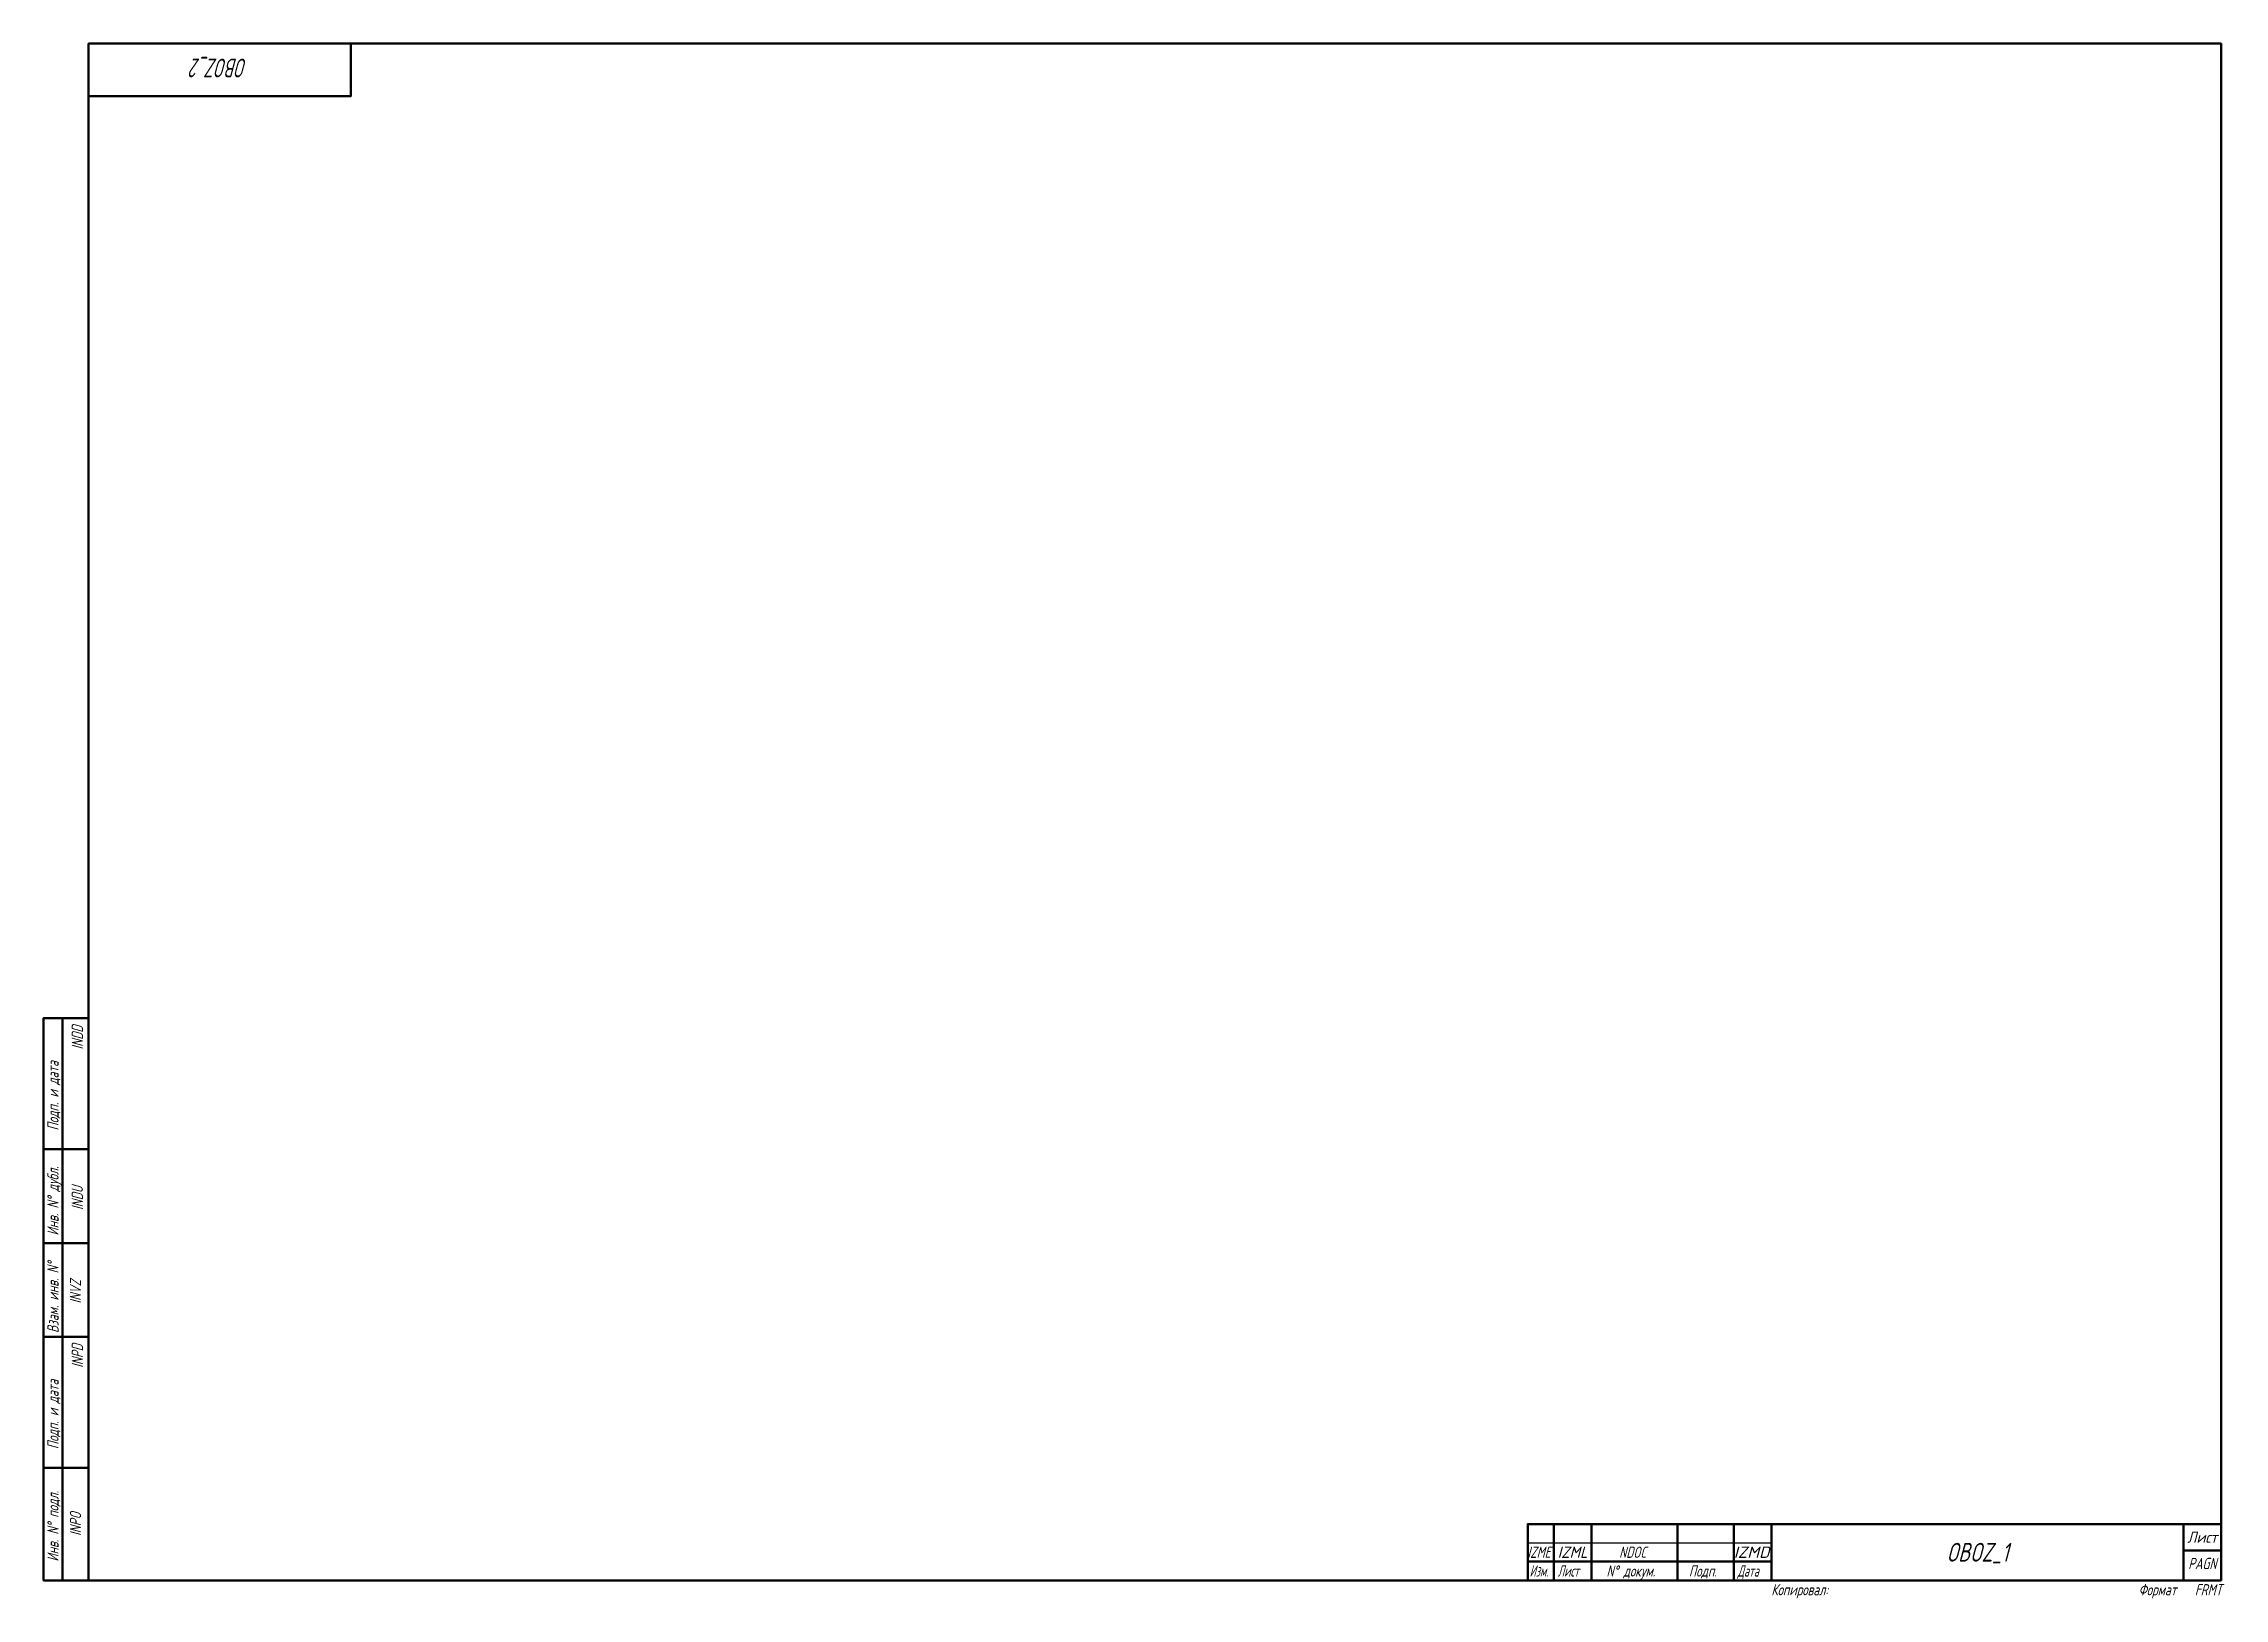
# Model space of a CAD drawing. Header units: millimetres. Extents: x -396 to 186, y -5 to 410.
import ezdxf
from ezdxf.enums import TextEntityAlignment as Align

# ---------------------------------------------------------------- set-up
doc = ezdxf.new("R2010")
doc.units = ezdxf.units.MM
for name, color, linetype, lineweight in [('AM_5', 3, 'Continuous', 25), ('AM_6', 2, 'Continuous', 35), ('AM_BOR', 7, 'Continuous', 50)]:
    doc.layers.add(name, color=color, linetype=linetype, lineweight=lineweight)
doc.styles.get("Standard").update_dxf_attribs({"font": 'simplex.shx', "width": 0.7, "oblique": 15, "height": 3})

msp = doc.modelspace()

# ---------------------------------------------------------------- linework, layer by layer
at = {"layer": 'AM_5'}
msp.add_line((0, 10), (65, 10), dxfattribs=at)
at = {"layer": 'AM_BOR', "color": 5}
for p, q in [((-384, 115), (-396, 115)), ((-384, 90), (-396, 90)), ((-384, 65), (-396, 65)), ((-384, 30), (-396, 30)), ((0, 5), (65, 5))]:
    msp.add_line(p, q, dxfattribs=at)
for points in [[(-384, 0), (185, 0), (185, 410), (-384, 410)], [(-384, 410), (-314, 410), (-314, 396), (-384, 396)], [(-391, 0), (-396, 0), (-396, 150), (-391, 150)], [(-384, 0), (-391, 0), (-391, 150), (-384, 150)], [(0, 0), (185, 0), (185, 15), (0, 15)], [(7, 0), (17, 0), (17, 15), (7, 15)], [(40, 0), (55, 0), (55, 15), (40, 15)], [(55, 0), (65, 0), (65, 15), (55, 15)], [(185, 8), (175, 8), (175, 15), (185, 15)], [(185, 0), (175, 0), (175, 8), (185, 8)]]:
    msp.add_lwpolyline(points, close=True, dxfattribs=at)

# ---------------------------------------------------------------- texts
at = {"layer": 'AM_6', "color": 2, "oblique": 15, "width": 0.7}
for s, p in [('Подп. и дата', (-392, 120)), ('Инв. N° дубл.', (-392, 92)), ('Взам. инв. N°', (-392, 66)), ('Подп. и дата', (-392, 35)), ('Инв. N° подл.', (-392, 5))]:
    msp.add_text(s, height=3, rotation=90, dxfattribs=at).set_placement(p)
at = {"layer": 'AM_6', "color": 2, "oblique": 15, "width": 0.666667}
msp.add_text('Лист', height=3, dxfattribs=at).set_placement((176, 10), (184, 10), align=Align.FIT)
at = {"layer": 'AM_6', "color": 2, "oblique": 15}
for s, width, p in [('Изм.', 0.6, (0.5, 1)), ('Лист', 0.6, (8, 1)), ('N° докум.', 0.7, (21, 1)), ('Подп.', 0.7, (43, 1)), ('Дата', 0.6, (56, 1)), ('Копировал:', 0.7, (65, -4)), ('Формат', 0.7, (163, -4))]:
    msp.add_text(s, height=3, dxfattribs=dict(at, width=width)).set_placement(p)
at = {"layer": 'AM_6', "oblique": 15, "width": 0.6}
msp.add_attdef('OBOZ_2', text='', height=5, rotation=180, dxfattribs=at).set_placement((-349, 406), align=Align.CENTER)
at = {"layer": 'AM_6', "color": 2, "oblique": 15, "width": 0.7}
for tag, p in [('INDD', (-385.5, 148)), ('INPD', (-385.5, 63))]:
    msp.add_attdef(tag, text='', height=3, rotation=90, dxfattribs=at).set_placement(p, align=Align.RIGHT)
for tag, p in [('INDU', (-385.5, 102)), ('INVZ', (-386, 77)), ('INPO', (-386, 15))]:
    msp.add_attdef(tag, text='', height=3, rotation=90, dxfattribs=at).set_placement(p, align=Align.CENTER)
msp.add_attdef('IZME', text='', height=3, dxfattribs=at).set_placement((3, 6), align=Align.CENTER)
at = {"layer": 'AM_6', "color": 2, "oblique": 15, "width": 0.875}
msp.add_attdef('IZML', text='', height=3, dxfattribs=at).set_placement((8, 6), (16, 6), align=Align.FIT)
at = {"layer": 'AM_6', "width": 0.7}
for tag, height, oblique, p in [('NDOC', 3, 14.9924, (28, 6)), ('OBOZ_1', 5, 15, (120, 5)), ('PAGN', 3, 15, (180, 3))]:
    msp.add_attdef(tag, text='', height=height, dxfattribs=dict(at, oblique=oblique)).set_placement(p, align=Align.CENTER)
at = {"layer": 'AM_6', "oblique": 14.9924, "width": 1.007576}
msp.add_attdef('IZMD', text='', height=3, dxfattribs=at).set_placement((55, 6), (64.5, 6), align=Align.FIT)
at = {"layer": 'AM_6', "oblique": 15, "width": 0.7}
msp.add_attdef('FRMT', (178, -4), 'A2', height=3, dxfattribs=at)

doc.saveas('drawing.dxf')
